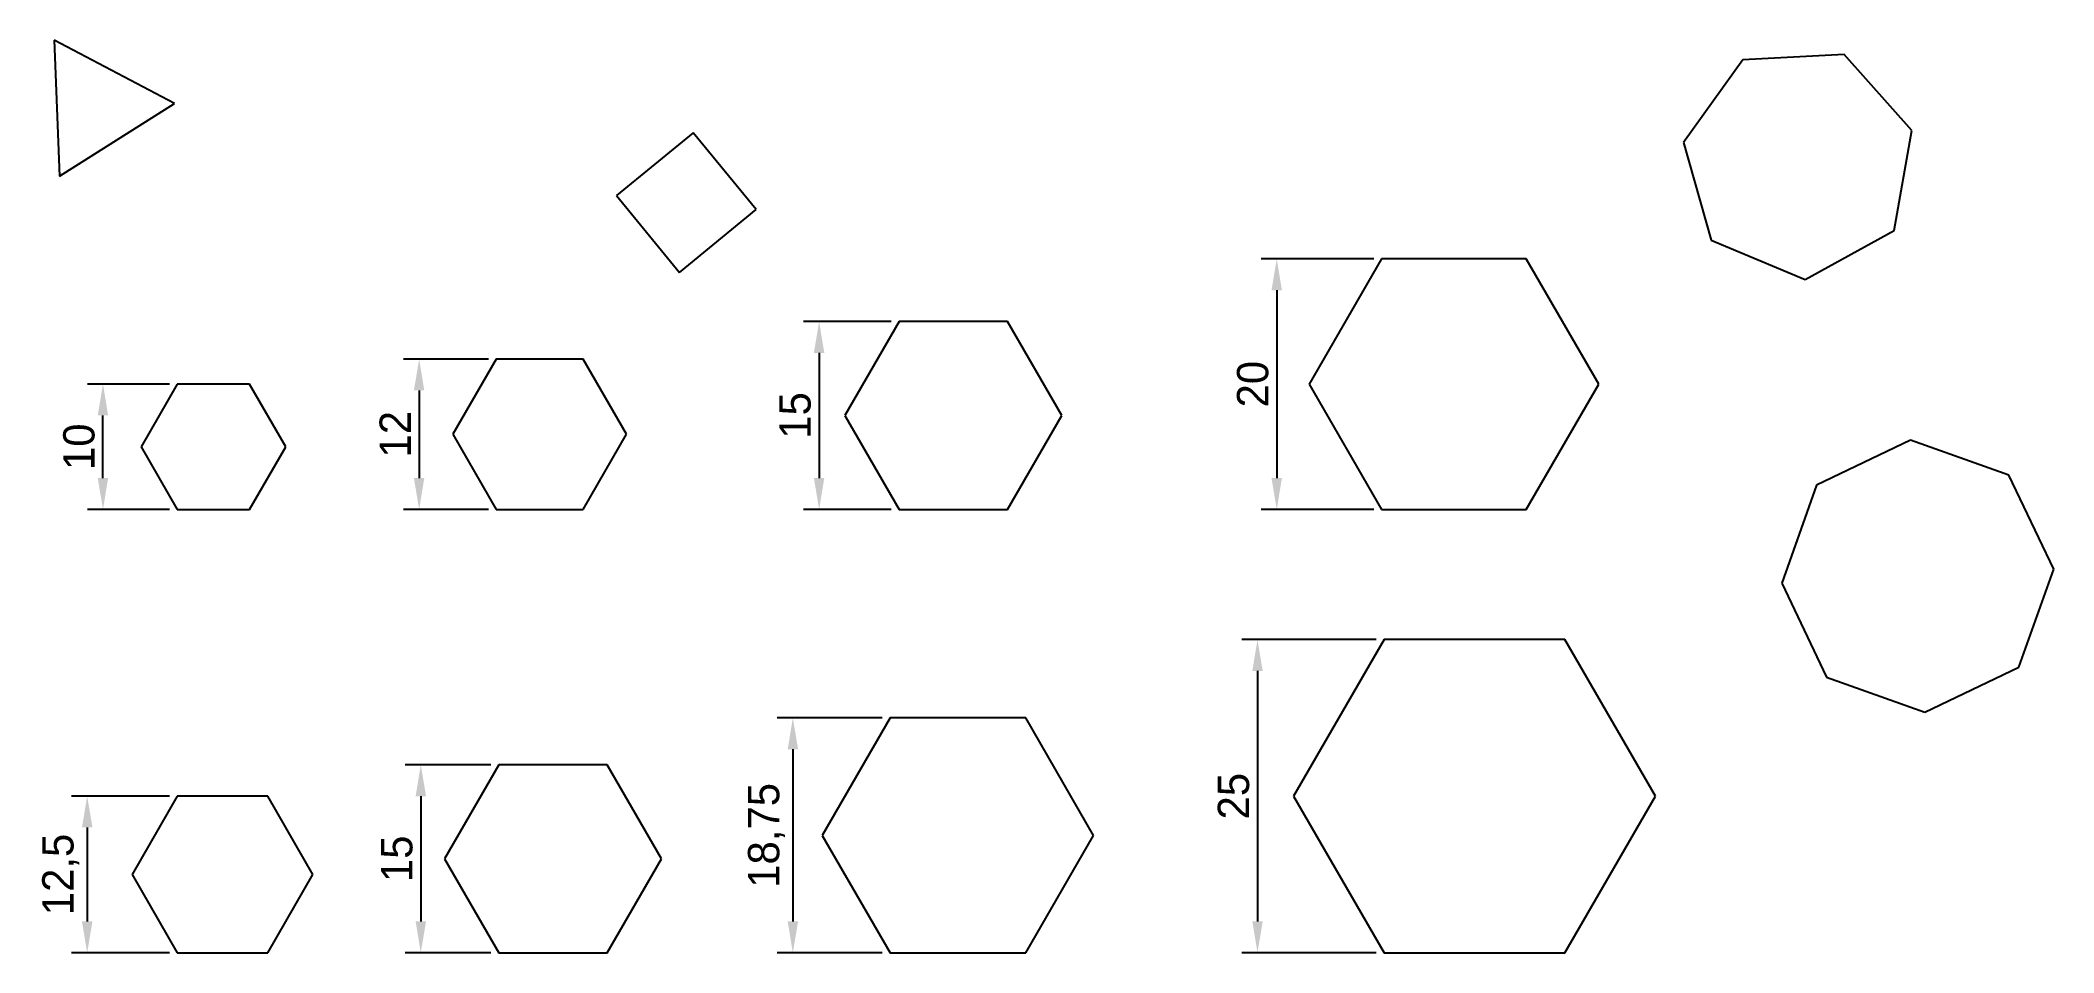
# Model space of a CAD drawing. Header units: millimetres. Extents: x 192 to 352, y 116 to 189.
import ezdxf

# ---------------------------------------------------------------- set-up
doc = ezdxf.new("R2010")
doc.units = ezdxf.units.MM
doc.styles.get("Standard").update_dxf_attribs({"font": 'SETxt.ttf'})
doc.dimstyles.new('ISO-25', dxfattribs={"dimtxt": 2.5, "dimasz": 2.5, "dimexe": 1.25, "dimexo": 0.625, "dimtad": 1, "dimtxsty": 'Standard', "dimcen": 2.5, "dimadec": 0, "dimazin": 0, "dimtfac": 1, "dimtmove": 0, "dimatfit": 3, "dimfxl": 1, "dimarcsym": 0})

# ---------------------------------------------------------------- blocks, each defined once
blk = doc.blocks.new('*D2')
at = {"color": 0, "lineweight": -2}
for p, q in [((201.83, 161.72), (195.28, 161.72)), ((196.53, 154.22), (196.53, 159.22)), ((201.83, 151.72), (195.28, 151.72))]:
    blk.add_line(p, q, dxfattribs=at)
at = {"color": 0}
for points in [[(196.94, 159.22), (196.11, 159.22), (196.53, 161.72)], [(196.11, 154.22), (196.94, 154.22), (196.53, 151.72)]]:
    blk.add_solid(points, dxfattribs=at)
at = {"layer": 'Defpoints', "color": 0}
for p in [(196.53, 161.72), (202.46, 161.72), (202.46, 151.72)]:
    blk.add_point(p, dxfattribs=at)
at = {"color": 0, "insert": (194.62, 156.72), "char_height": 2.5, "attachment_point": 5, "rotation": 90}
blk.add_mtext('10', dxfattribs=at)
blk = doc.blocks.new('*D3')
at = {"color": 0, "lineweight": -2}
for p, q in [((227.29, 163.72), (220.51, 163.72)), ((221.76, 161.22), (221.76, 154.22)), ((227.29, 151.72), (220.51, 151.72))]:
    blk.add_line(p, q, dxfattribs=at)
at = {"color": 0}
for points in [[(222.17, 161.22), (221.34, 161.22), (221.76, 163.72)], [(221.34, 154.22), (222.17, 154.22), (221.76, 151.72)]]:
    blk.add_solid(points, dxfattribs=at)
at = {"layer": 'Defpoints', "color": 0}
for p in [(227.91, 163.72), (221.76, 151.72), (227.91, 151.72)]:
    blk.add_point(p, dxfattribs=at)
at = {"color": 0, "insert": (219.85, 157.72), "char_height": 2.5, "attachment_point": 5, "rotation": 90}
blk.add_mtext('12', dxfattribs=at)
blk = doc.blocks.new('*D4')
at = {"color": 0, "lineweight": -2}
for p, q in [((259.44, 166.72), (252.43, 166.72)), ((253.68, 164.22), (253.68, 154.22)), ((259.44, 151.72), (252.43, 151.72))]:
    blk.add_line(p, q, dxfattribs=at)
at = {"color": 0}
for points in [[(254.09, 164.22), (253.26, 164.22), (253.68, 166.72)], [(253.26, 154.22), (254.09, 154.22), (253.68, 151.72)]]:
    blk.add_solid(points, dxfattribs=at)
at = {"layer": 'Defpoints', "color": 0}
for p in [(260.06, 166.72), (253.68, 151.72), (260.06, 151.72)]:
    blk.add_point(p, dxfattribs=at)
at = {"color": 0, "insert": (251.77, 159.22), "char_height": 2.5, "attachment_point": 5, "rotation": 90}
blk.add_mtext('15', dxfattribs=at)
blk = doc.blocks.new('*D5')
at = {"color": 0, "lineweight": -2}
for p, q in [((297.94, 171.72), (288.95, 171.72)), ((290.2, 169.22), (290.2, 154.22)), ((297.94, 151.72), (288.95, 151.72))]:
    blk.add_line(p, q, dxfattribs=at)
at = {"color": 0}
for points in [[(290.61, 169.22), (289.78, 169.22), (290.2, 171.72)], [(289.78, 154.22), (290.61, 154.22), (290.2, 151.72)]]:
    blk.add_solid(points, dxfattribs=at)
at = {"layer": 'Defpoints', "color": 0}
for p in [(298.57, 171.72), (290.2, 151.72), (298.57, 151.72)]:
    blk.add_point(p, dxfattribs=at)
at = {"color": 0, "insert": (288.29, 161.72), "char_height": 2.5, "attachment_point": 5, "rotation": 90}
blk.add_mtext('20', dxfattribs=at)
blk = doc.blocks.new('*D6')
at = {"color": 0, "lineweight": -2}
for p, q in [((201.83, 128.82), (194.02, 128.82)), ((195.27, 126.32), (195.27, 118.82)), ((201.83, 116.32), (194.02, 116.32))]:
    blk.add_line(p, q, dxfattribs=at)
at = {"color": 0}
for points in [[(195.69, 126.32), (194.85, 126.32), (195.27, 128.82)], [(194.85, 118.82), (195.69, 118.82), (195.27, 116.32)]]:
    blk.add_solid(points, dxfattribs=at)
at = {"layer": 'Defpoints', "color": 0}
for p in [(202.46, 128.82), (195.27, 116.32), (202.46, 116.32)]:
    blk.add_point(p, dxfattribs=at)
at = {"color": 0, "insert": (193.16, 122.57), "char_height": 2.5, "attachment_point": 5, "rotation": 90}
blk.add_mtext('12,5', dxfattribs=at)
blk = doc.blocks.new('*D7')
at = {"color": 0, "lineweight": -2}
for p, q in [((227.48, 131.32), (220.64, 131.32)), ((221.89, 128.82), (221.89, 118.82)), ((227.48, 116.32), (220.64, 116.32))]:
    blk.add_line(p, q, dxfattribs=at)
at = {"color": 0}
for points in [[(222.31, 128.82), (221.48, 128.82), (221.89, 131.32)], [(221.48, 118.82), (222.31, 118.82), (221.89, 116.32)]]:
    blk.add_solid(points, dxfattribs=at)
at = {"layer": 'Defpoints', "color": 0}
for p in [(228.11, 131.32), (221.89, 116.32), (228.11, 116.32)]:
    blk.add_point(p, dxfattribs=at)
at = {"color": 0, "insert": (219.99, 123.82), "char_height": 2.5, "attachment_point": 5, "rotation": 90}
blk.add_mtext('15', dxfattribs=at)
blk = doc.blocks.new('*D8')
at = {"color": 0, "lineweight": -2}
for p, q in [((258.72, 135.07), (250.33, 135.07)), ((251.58, 132.57), (251.58, 118.82)), ((258.72, 116.32), (250.33, 116.32))]:
    blk.add_line(p, q, dxfattribs=at)
at = {"color": 0}
for points in [[(252, 132.57), (251.17, 132.57), (251.58, 135.07)], [(251.17, 118.82), (252, 118.82), (251.58, 116.32)]]:
    blk.add_solid(points, dxfattribs=at)
at = {"layer": 'Defpoints', "color": 0}
for p in [(259.34, 135.07), (251.58, 116.32), (259.34, 116.32)]:
    blk.add_point(p, dxfattribs=at)
at = {"color": 0, "insert": (249.48, 125.69), "char_height": 2.5, "attachment_point": 5, "rotation": 90}
blk.add_mtext('18,75', dxfattribs=at)
blk = doc.blocks.new('*D9')
at = {"color": 0, "lineweight": -2}
for p, q in [((298.13, 141.32), (287.41, 141.32)), ((288.66, 138.82), (288.66, 118.82)), ((298.13, 116.32), (287.41, 116.32))]:
    blk.add_line(p, q, dxfattribs=at)
at = {"color": 0}
for points in [[(289.08, 138.82), (288.25, 138.82), (288.66, 141.32)], [(288.25, 118.82), (289.08, 118.82), (288.66, 116.32)]]:
    blk.add_solid(points, dxfattribs=at)
at = {"layer": 'Defpoints', "color": 0}
for p in [(298.76, 141.32), (288.66, 116.32), (298.76, 116.32)]:
    blk.add_point(p, dxfattribs=at)
at = {"color": 0, "insert": (286.76, 128.82), "char_height": 2.5, "attachment_point": 5, "rotation": 90}
blk.add_mtext('25', dxfattribs=at)

msp = doc.modelspace()

# ---------------------------------------------------------------- linework, layer by layer
for p, q in [((202.228, 184.133), (192.622, 189.181)), ((192.622, 189.181), (193.053, 178.338)), ((335.487, 188.044), (327.387, 187.623)), ((340.867, 181.973), (335.487, 188.044)), ((327.387, 187.623), (322.666, 181.028)), ((193.053, 178.338), (202.228, 184.133)), ((243.64, 181.793), (237.506, 176.775)), ((248.658, 175.66), (243.64, 181.793)), ((339.474, 173.982), (340.867, 181.973)), ((322.666, 181.028), (324.878, 173.224)), ((237.506, 176.775), (242.524, 170.642)), ((242.524, 170.642), (248.658, 175.66)), ((332.359, 170.089), (339.474, 173.982)), ((324.878, 173.224), (332.359, 170.089)), ((298.567, 171.724), (292.794, 161.724)), ((310.114, 171.724), (298.567, 171.724)), ((315.888, 161.724), (310.114, 171.724)), ((260.064, 166.724), (255.734, 159.224)), ((268.724, 166.724), (260.064, 166.724)), ((273.054, 159.224), (268.724, 166.724)), ((227.913, 163.724), (224.449, 157.724)), ((234.841, 163.724), (227.913, 163.724)), ((238.305, 157.724), (234.841, 163.724)), ((202.457, 161.724), (199.57, 156.724)), ((208.23, 161.724), (202.457, 161.724)), ((211.117, 156.724), (208.23, 161.724)), ((292.794, 161.724), (298.567, 151.724)), ((310.114, 151.724), (315.888, 161.724)), ((255.734, 159.224), (260.064, 151.724)), ((268.724, 151.724), (273.054, 159.224)), ((224.449, 157.724), (227.913, 151.724)), ((234.841, 151.724), (238.305, 157.724)), ((199.57, 156.724), (202.457, 151.724)), ((208.23, 151.724), (211.117, 156.724)), ((340.784, 157.238), (333.279, 153.658)), ((348.623, 154.462), (340.784, 157.238)), ((352.203, 146.956), (348.623, 154.462)), ((333.279, 153.658), (330.502, 145.819)), ((202.457, 151.724), (208.23, 151.724)), ((227.913, 151.724), (234.841, 151.724)), ((260.064, 151.724), (268.724, 151.724)), ((298.567, 151.724), (310.114, 151.724)), ((349.427, 139.117), (352.203, 146.956)), ((330.502, 145.819), (334.082, 138.314)), ((298.759, 141.318), (291.542, 128.818)), ((313.193, 141.318), (298.759, 141.318)), ((320.41, 128.818), (313.193, 141.318)), ((334.082, 138.314), (341.921, 135.537)), ((341.921, 135.537), (349.427, 139.117)), ((259.342, 135.068), (253.929, 125.693)), ((270.167, 135.068), (259.342, 135.068)), ((275.58, 125.693), (270.167, 135.068)), ((228.109, 131.318), (223.779, 123.818)), ((236.769, 131.318), (228.109, 131.318)), ((241.099, 123.818), (236.769, 131.318)), ((202.457, 128.818), (198.848, 122.568)), ((209.674, 128.818), (202.457, 128.818)), ((213.282, 122.568), (209.674, 128.818)), ((291.542, 128.818), (298.759, 116.318)), ((313.193, 116.318), (320.41, 128.818)), ((253.929, 125.693), (259.342, 116.318)), ((270.167, 116.318), (275.58, 125.693)), ((223.779, 123.818), (228.109, 116.318)), ((236.769, 116.318), (241.099, 123.818)), ((198.848, 122.568), (202.457, 116.318)), ((209.674, 116.318), (213.282, 122.568)), ((202.457, 116.318), (209.674, 116.318)), ((228.109, 116.318), (236.769, 116.318)), ((259.342, 116.318), (270.167, 116.318)), ((298.759, 116.318), (313.193, 116.318))]:
    msp.add_line(p, q)

# ---------------------------------------------------------------- dimensions: what is measured, and where the dimension line sits
for p1, p2, distance, picture, middle in [((298.567, 171.724), (298.567, 151.724), -8.371, '*D5', (288.295, 161.724)), ((260.064, 166.724), (260.064, 151.724), -6.388, '*D4', (251.774, 159.224)), ((227.913, 163.724), (227.913, 151.724), -6.158, '*D3', (219.854, 157.724)), ((202.457, 151.724), (202.457, 161.724), 5.931, '*D2', (194.624, 156.724)), ((298.759, 141.318), (298.759, 116.318), -10.096, '*D9', (286.762, 128.818)), ((259.342, 135.068), (259.342, 116.318), -7.757, '*D8', (249.479, 125.693)), ((228.109, 131.318), (228.109, 116.318), -6.215, '*D7', (219.993, 123.818)), ((202.457, 128.818), (202.457, 116.318), -7.186, '*D6', (193.165, 122.568))]:
    dim = msp.add_aligned_dim(p1=p1, p2=p2, distance=distance, dimstyle='ISO-25')
    dim.commit()
    dim.dimension.update_dxf_attribs({"geometry": picture, "text_midpoint": middle})

doc.saveas('drawing.dxf')
